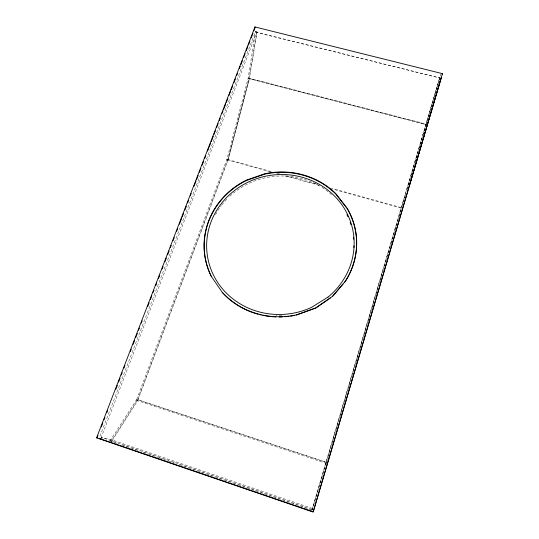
<?xml version="1.0" encoding="UTF-8"?>
<svg xmlns="http://www.w3.org/2000/svg" width="539" height="539" viewBox="0 0 539 539"><rect width="100%" height="100%" fill="white"/><g stroke="black" fill="none" stroke-linecap="round" stroke-linejoin="round"><path stroke-width="0.4" stroke-dasharray="2.69 2.02" d="M109.889 441.097L111.432 441.461L111.984 440.969L112.018 439.925L137.694 399.695L227.835 159.504L249.085 78.499L256.921 31.68L255.607 31.35L99.115 438.416M111.984 440.969L137.634 400.72L137.694 399.695L326.526 462.388L136.697 399.419L109.996 440.969M136.697 399.419L226.919 159.274L248.102 78.391L255.607 31.35M137.634 400.72L228.172 159.618L249.375 78.721L257.002 32.266M227.997 160.07L249.483 78.202M248.209 77.872L426.241 124.105L406.702 190.806M405.53 194.795L401.737 207.724L331.175 188.145M311.973 509.82L440.767 74.045M311.603 511.241L439.817 77.394L426.093 124.63L248.102 78.391M326.519 462.442L340.816 414.019M341.046 413.224L352.944 372.934M353.18 372.126L384.125 267.357M384.435 266.333L401.602 208.229L332.644 189.101M326.526 462.388L312.169 510.204L312.654 508.56L112.018 439.925L101.238 437.324L312.364 509.564L312.654 508.56L312.115 509.51M426.241 124.105L426.127 124.489L249.085 78.499M112.018 439.925L111.432 441.461L118.607 443.914M100.921 438.146L256.921 31.68M255.688 31.936L439.669 77.939L256.611 32.495M227.835 159.504L272.323 171.84M276.83 173.073L279.606 173.854M286.559 175.768L316.811 184.17M226.919 159.274L228.172 159.618M226.751 159.726L270.18 171.773M284.787 175.822L319.667 185.497M136.279 400.268L326.236 463.378M121.787 445.005L140.113 451.278M143.3 452.369L158.432 457.557M159.227 457.827L175.957 463.553M179.143 464.645L237.295 484.561M238.09 484.83L254.819 490.564M255.614 490.834L311.374 509.928M137.694 399.695L138.045 399.871M281.87 315.328A73.506 69.578 -9.7 0 1 276.076 315.302M215.485 214.63A73.506 69.578 -9.7 0 1 221.367 205.541M221.873 204.887A73.506 69.578 -9.7 0 1 227.37 198.608M229.789 196.263A73.506 69.578 -9.7 0 1 321.365 187.026M322.066 187.457A73.506 69.578 -9.7 0 1 328.824 192.308M329.47 192.841A73.506 69.578 -9.7 0 1 331.99 195.03"/><path stroke-width="0.81" d="M409.404 185.699L410.307 182.526A556.726 1.118 -73.6 0 1 423.903 136.441L426.504 127.622A556.726 1.118 -73.6 0 1 441.232 77.751L313.247 511.801L99.115 438.416L102.221 439.144M442.196 74.402L442.411 73.641L254.96 26.95L96.589 437.823L313.132 512.05L442.411 73.641M97.963 435.579L97.06 437.938L96.589 437.823M101.298 426.935L102.808 423.007M104.02 419.861L104.93 417.509M106.742 412.793L107.652 410.435M115.824 389.219L117.34 385.291M118.553 382.144L120.062 378.216M121.275 375.077L122.185 372.719M124.004 368.002L124.907 365.644M130.357 351.502L131.267 349.144M133.086 344.428L134.595 340.5M135.808 337.36L137.324 333.432M138.53 330.286L139.439 327.928M141.258 323.211L142.161 320.86M147.612 306.711L149.128 302.783M150.341 299.644L151.85 295.716M153.063 292.569L153.972 290.211M155.784 285.495L156.694 283.143M158.513 278.427L159.719 275.281M162.145 268.995L163.054 266.637M164.867 261.927L166.383 257.992M167.595 254.853L169.105 250.925M170.317 247.778L171.227 245.42M173.039 240.711L174.252 237.564M176.677 231.278L177.58 228.92M179.399 224.211L181.522 218.706M182.121 217.136L183.637 213.208M184.85 210.062L186.359 206.134M187.572 202.994L188.482 200.636M190.301 195.92L191.204 193.562M193.932 186.494L196.048 180.989M196.654 179.42L198.17 175.492M199.383 172.345L200.892 168.417M202.105 165.278L203.621 161.35M204.827 158.203L205.736 155.845M207.555 151.129L208.458 148.777M209.065 147.201L210.581 143.273M211.187 141.703L213.303 136.205M213.909 134.629L215.425 130.701M216.638 127.561L218.147 123.633M219.36 120.487L220.269 118.129M222.081 113.412L222.991 111.054M223.597 109.484L225.72 103.987M226.319 102.417L227.835 98.482M229.048 95.342L230.557 91.414M231.164 89.845L232.68 85.91M233.892 82.77L235.402 78.842M236.614 75.696L237.524 73.338M239.336 68.628L240.246 66.27M240.852 64.7L242.368 60.766M243.581 57.626L245.09 53.698M246.303 50.551L247.819 46.623M248.418 45.054L249.934 41.126M251.147 37.979L252.959 33.27M253.869 30.912L254.779 28.554M332.374 296.645L343.04 284.114M344.387 282.524L345.29 281.466A76.329 72.213 -9.7 0 0 347.264 208.741L335.703 193.899A76.329 72.213 -9.7 0 0 264.716 174.151L246.498 180.477A76.329 72.213 -9.7 0 0 211.47 276.689M330.367 298.027L315.659 308.153L296.349 315.093M254.96 26.95L255.082 27.765M222.277 292.333A76.417 72.287 -9.7 0 0 296.315 314.877L315.652 307.931L332.388 296.41L345.317 281.217A76.417 72.287 -9.7 0 0 347.291 208.411L335.716 193.555A76.417 72.287 -9.7 0 0 264.656 173.794L246.411 180.12A76.417 72.287 -9.7 0 0 211.335 276.433L222.398 292.569A76.329 72.213 -9.7 0 0 237.504 305.175M353.631 237.51A73.506 69.578 -9.7 0 1 353.786 239.168M353.975 245.851A73.506 69.578 -9.7 0 1 353.914 247.516M346.9 214.643A73.506 69.578 -9.7 0 1 347.972 216.86M350.155 222.23A73.506 69.578 -9.7 0 1 350.943 224.588M294.752 315.43A76.329 72.213 -9.7 0 1 290.689 316.13M289.052 316.353A76.329 72.213 -9.7 0 1 284.922 316.764M282.443 316.912A76.329 72.213 -9.7 0 1 279.148 316.986M275.874 316.925A76.329 72.213 -9.7 0 1 262.85 315.335M261.253 314.985A76.329 72.213 -9.7 0 1 259.663 314.608M258.093 314.19A76.329 72.213 -9.7 0 1 256.537 313.752M255.769 313.516A76.329 72.213 -9.7 0 1 238.204 305.606M328.062 297.07L311.367 307.473A73.863 69.875 -9.7 0 1 206.639 245.777A73.863 69.875 -9.7 0 1 311.414 180.471A73.863 69.875 -9.7 0 1 328.062 297.07"/></g></svg>
